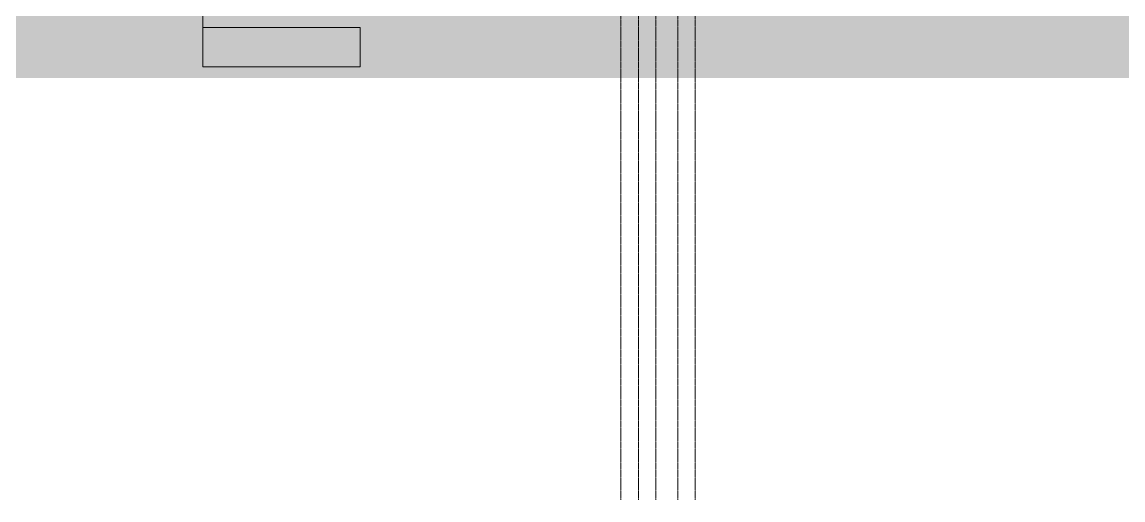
# Model space of a CAD drawing. Header units: inches. Extents: x -23565 to -21, y -324 to 853.
# Drawn here: x -15632 to -15128, y -273 to -54 of the extents above; entities that cross this region are included whole.
import ezdxf

# ---------------------------------------------------------------- set-up
doc = ezdxf.new("R2010")
doc.units = ezdxf.units.IN
doc.header["$MEASUREMENT"] = 0
doc.linetypes.add('Grid Line 1_2_', pattern=[0.875, 0.5, -0.125, 0.125, -0.125])
for name, color, linetype, lineweight in [('C-TOPO', 7, 'Continuous', 13), ('G-ANNO-SYMB', 111, 'Continuous', 9), ('S-GRID', 1, 'Continuous', 9)]:
    doc.layers.add(name, color=color, linetype=linetype, lineweight=lineweight)

# ---------------------------------------------------------------- blocks, each defined once
blk = doc.blocks.new('Section - 3_32_ x 3_8_-18514-Building Section - East_West looking South _ Fitness Center')
at = {"layer": 'G-ANNO-SYMB'}
blk.add_hatch(color=256, dxfattribs=at).paths.add_polyline_path([(-22946.16, -26.7), (-22874.16, -26.7), (-22874.16, -44.7), (-22946.16, -44.7)], flags=0)
for p, q in [((-22946.16, -26.7), (-22946.16, -44.7)), ((-22874.16, -26.7), (-22946.16, -26.7)), ((-22874.16, -44.7), (-22874.16, -26.7)), ((-22946.16, -44.7), (-22874.16, -44.7))]:
    blk.add_line(p, q, dxfattribs=at)

msp = doc.modelspace()

# ---------------------------------------------------------------- hatches: boundary and pattern name
at = {"layer": 'C-TOPO', "lineweight": 9}
h = msp.add_hatch(dxfattribs=at)
h.set_pattern_fill('FP_14', color=8, style=0, pattern_type=2)
h.set_pattern_definition([(0, (-33539.073, 67.247), (48, 48), [48, -48]), (0, (-33539.073, 85.247), (48, 48), [48, -48]), (0, (-33539.073, 103.247), (48, 48), [48, -48]), (90, (-33533.073, 109.247), (-48, 48), [48, -48]), (90, (-33515.073, 109.247), (-48, 48), [48, -48]), (90, (-33497.073, 109.247), (-48, 48), [48, -48])])
h.paths.add_polyline_path([(-18914.5059, -79.828), (-14608.678, -79.828), (-14608.678, -48), (-14621.678, -48), (-14621.678, -36), (-14616.678, -36), (-14616.678, -6), (-17725.053, -6), (-17740.9099, -6.3304), (-17838.2027, -6.3198), (-17857.678, -6), (-17857.678, -12), (-17938.803, -12), (-17938.803, -6), (-18206.053, -6), (-18206.053, -12), (-18287.803, -12), (-18287.803, -6), (-18823.428, -6), (-18823.428, -36), (-18820.428, -36), (-18820.428, -48), (-18838.428, -48), (-18838.428, -36), (-18837.428, -35.9761), (-18837.428, 0), (-18914.5059, 0), (-18914.5059, -6.9555)], flags=0)
h.paths.add_polyline_path([(-17838.2027, -0.3198), (-17740.4032, -0.3198), (-17725.3655, 0), (-17853.4905, -0.0013)], flags=0)

# ---------------------------------------------------------------- linework, layer by layer
at = {"layer": 'G-ANNO-SYMB'}
msp.add_line((-15549.5011, 450.0821), (-15549.5011, -56.6217), dxfattribs=at)
at = {"layer": 'S-GRID', "linetype": 'Grid Line 1_2_'}
for p, q in [((-15357.928, -273.1608), (-15357.928, 671.8918)), ((-15349.928, -273.1608), (-15349.928, 671.8918)), ((-15349.928, -273.1608), (-15349.928, 671.8918)), ((-15341.928, -273.1608), (-15341.928, 671.8918)), ((-15331.928, -273.1608), (-15331.928, 671.8918)), ((-15331.928, -273.1608), (-15331.928, 671.8918)), ((-15323.928, -273.1608), (-15323.928, 671.8918))]:
    msp.add_line(p, q, dxfattribs=at)

# ---------------------------------------------------------------- block references
at = {"layer": 'G-ANNO-SYMB', "extrusion": (0, 0, -1)}
msp.add_blockref('Section - 3_32_ x 3_8_-18514-Building Section - East_West looking South _ Fitness Center', (38423.6567, -29.9179), dxfattribs=at)

doc.saveas('drawing.dxf')
